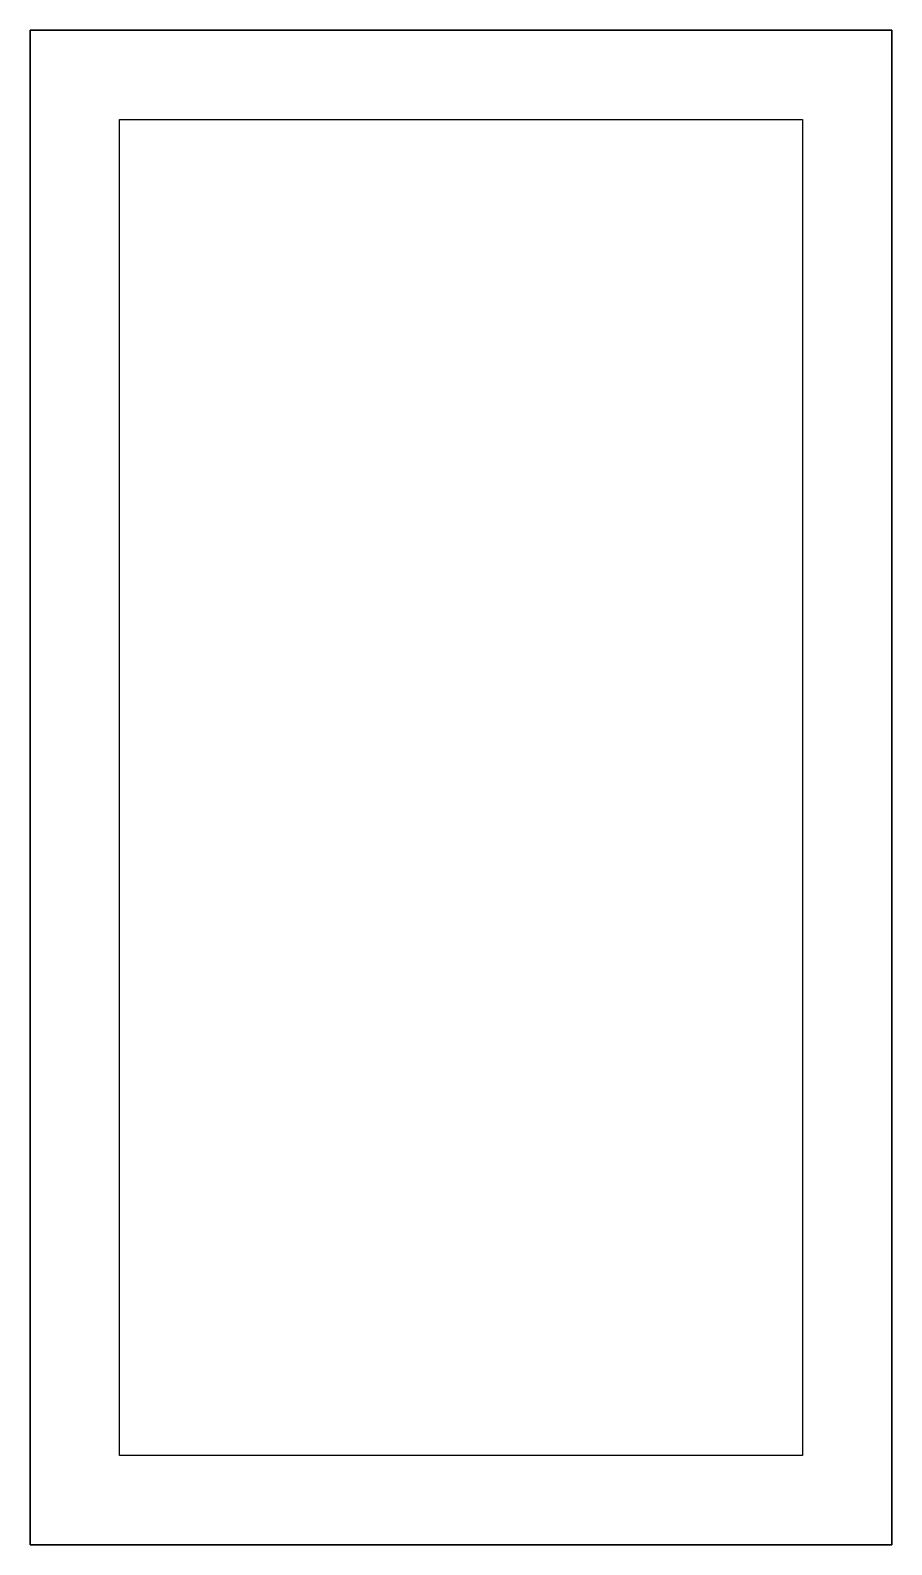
# Model space of a CAD drawing. Header units: centimetres. Extents: x 0 to 2.9, y -0.1 to 5.
import ezdxf

# ---------------------------------------------------------------- set-up
doc = ezdxf.new("R2010")
doc.units = ezdxf.units.CM
doc.header["$MEASUREMENT"] = 0
for name, color, linetype in [('box v6_Sketch1', 7, 'Continuous'), ('box v6_Sketch4', 7, 'Continuous'), ('box v6_Sketch6', 7, 'Continuous')]:
    doc.layers.add(name, color=color, linetype=linetype)

msp = doc.modelspace()

# ---------------------------------------------------------------- linework, layer by layer
at = {"layer": 'box v6_Sketch1'}
for p, q in [((0, -0.1), (0, 5)), ((0, 5), (2.9, 5)), ((2.9, 5), (2.9, -0.1)), ((2.9, -0.1), (0, -0.1))]:
    msp.add_line(p, q, dxfattribs=at)
msp.add_point((0, 0), dxfattribs=at)
at = {"layer": 'box v6_Sketch4'}
for p, q in [((0, -0.1, 14), (0, 5, 14)), ((0, 5, 14), (0, 5)), ((0, 5), (0, -0.1)), ((0, 5), (0, 4.7)), ((0, 5, 14), (0, 5)), ((0, 5, 14), (0, -0.1, 14)), ((0, 4.7, 0.7), (0, 0.2, 0.7)), ((0, 4.7, 0.7), (0, 4.7)), ((0, 4.7, 0.7), (0, 0.2, 0.7)), ((0, 4.7), (0, 4.7, 0.7)), ((0, 0.2, 0.7), (0, 0.2)), ((0, 0.2, 0.7), (0, 0.2)), ((0, 0.2), (0, -0.1)), ((0, 0.2), (0, -0.1)), ((0, -0.1), (0, -0.1, 14)), ((0, -0.1, 14), (0, -0.1))]:
    msp.add_line(p, q, dxfattribs=at)
msp.add_point((0, 0), dxfattribs=at)
at = {"layer": 'box v6_Sketch6'}
for p, q in [((2.9, 5, 14), (0, 5, 14)), ((0, 5, 14), (0, -0.1, 14)), ((2.9, -0.1, 14), (2.9, 5, 14)), ((0.3, 0.2, 14), (0.3, 4.7, 14)), ((0.3, 4.7, 14), (2.6, 4.7, 14)), ((2.6, 4.7, 14), (2.6, 0.2, 14)), ((2.6, 0.2, 14), (0.3, 0.2, 14)), ((0, -0.1, 14), (2.9, -0.1, 14))]:
    msp.add_line(p, q, dxfattribs=at)
msp.add_point((0, 0, 14), dxfattribs=at)

doc.saveas('drawing.dxf')
